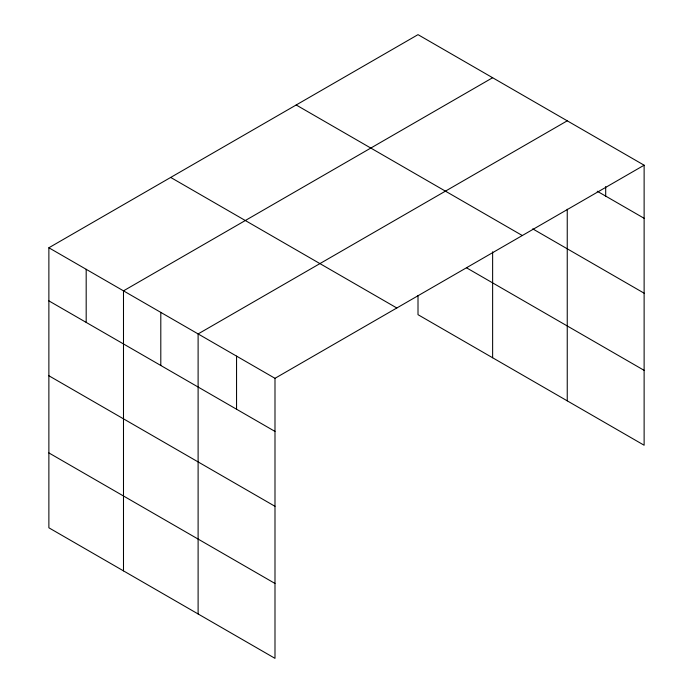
<?xml version="1.0" encoding="UTF-8"?>
<svg xmlns="http://www.w3.org/2000/svg" width="693" height="693" viewBox="0 0 693 693"><rect width="100%" height="100%" fill="white"/><g stroke="black" fill="none" stroke-linecap="round" stroke-linejoin="round"><path stroke-width="1.04" d="M48.874 247.765L274.991 378.317L274.991 658.35L48.874 527.797L48.874 247.765L418.009 34.65L644.126 165.203L644.126 445.235L418.009 314.683L418.009 295.426M492.628 77.729L123.493 290.852L123.493 570.885M567.246 120.816L198.111 333.931L198.111 613.963M274.991 378.317L644.126 165.203M597.245 191.233L644.126 218.295M532.735 228.872L644.126 293.191M296.188 104.981L522.314 235.533M466.51 267.801L644.126 370.348M170.686 177.434L396.812 307.987M48.874 300.866L274.991 431.418M48.874 375.753L274.991 506.306M48.874 452.91L274.991 583.463M605.691 186.547L605.691 196.102M567.246 209.217L567.246 400.849M492.628 251.802L492.628 357.761M236.556 356.124L236.556 409.225M160.802 312.387L160.802 365.488M86.183 269.308L86.183 322.401"/></g></svg>
